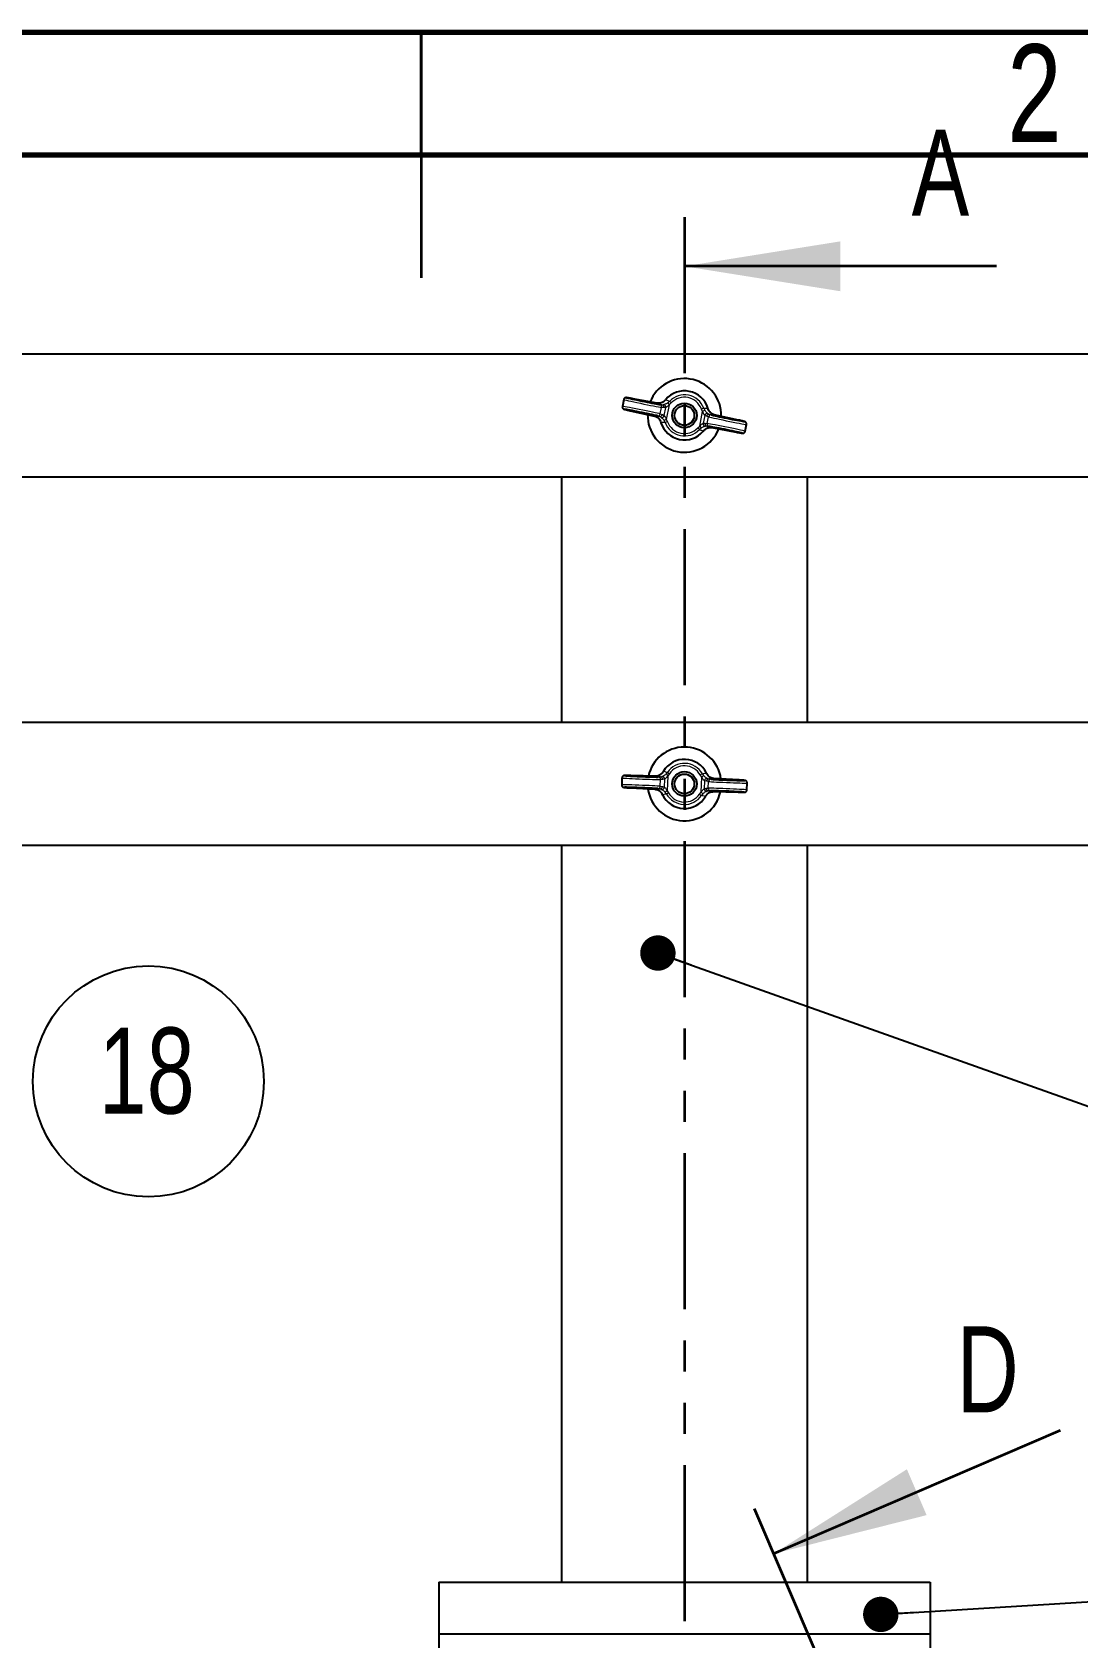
# Model space of a CAD drawing. Header units: millimetres. Extents: x 150 to 2050, y 50 to 2920.
# Drawn here: x 942 to 1367, y 2266 to 2920 of the extents above; entities that cross this region are included whole.
import ezdxf

# ---------------------------------------------------------------- set-up
doc = ezdxf.new("R2010")
doc.units = ezdxf.units.MM
doc.linetypes.add('PHANTOM', pattern=[12.7, 6.35, -1.27, 1.27, -1.27, 1.27, -1.27])
doc.layers.add('FORMAT', color=7, linetype='Continuous')
doc.styles.add('SLDTEXTSTYLE0', font='TXT', dxfattribs={"width": 0.75})
doc.dimstyles.new('SLDDIMSTYLE0', dxfattribs={"dimtxt": 0.18, "dimasz": 14.4, "dimexe": 0, "dimexo": 0.0625, "dimgap": 0, "dimtad": 0, "dimtih": 1, "dimtoh": 1, "dimdec": 0, "dimrnd": 1e-09, "dimzin": 0, "dimdsep": 46, "dimtxsty": 'Standard', "dimblk1": 'DOT', "dimblk2": 'DOT', "dimsah": 1, "dimcen": 0.09, "dimadec": 0, "dimazin": 0, "dimtfac": 14.4, "dimtdec": 0, "dimtofl": 0, "dimtmove": 0, "dimatfit": 3, "dimldrblk": 'DOT', "dimfxl": 1, "dimfrac": 2, "dimtolj": 1, "dimtzin": 0, "dimarcsym": 0})

# ---------------------------------------------------------------- blocks, each defined once
blk = doc.blocks.new('_Dot')
at = {"color": 0, "linetype": 'ByBlock', "lineweight": -2}
blk.add_line((-0.5, 0), (-1, 0), dxfattribs=at)
at = {"color": 0, "linetype": 'ByBlock', "const_width": 0.5}
blk.add_lwpolyline([(-0.25, 0, 1), (0.25, 0, 1)], format="xyb", close=True, dxfattribs=at)
blk = doc.blocks.new('SW_NOTE_0_12')
at = {"layer": 'FORMAT', "color": 0, "ltscale": 10}
blk.add_circle((25.86, 23.21), 47, dxfattribs=at)
at = {"layer": 'FORMAT', "color": 0, "ltscale": 10, "insert": (25.16, 45.12), "char_height": 35, "attachment_point": 2, "style": 'SLDTEXTSTYLE0'}
blk.add_mtext('18', dxfattribs=at)

msp = doc.modelspace()

# ---------------------------------------------------------------- linework, layer by layer
at = {"color": 7, "linetype": 'Continuous', "lineweight": 70, "ltscale": 10}
for p, q in [((150, 2920), (2050, 2920)), ((200, 2870), (2000, 2870))]:
    msp.add_line(p, q, dxfattribs=at)
at = {"color": 7, "linetype": 'Continuous', "lineweight": 35, "ltscale": 10}
for p, q in [((1100, 2920), (1100, 2820)), ((1100, 2870), (1100, 2920)), ((1334.14, 2824.67), (1207.14, 2824.67)), ((1360.02, 2350.73), (1243.35, 2300.58))]:
    msp.add_line(p, q, dxfattribs=at)
at = {"color": 7, "linetype": 'PHANTOM', "lineweight": 35, "ltscale": 10}
for p, q in [((1207.14, 2844.67), (1207.14, 2020.95)), ((1235.45, 2318.95), (1745.43, 1132.55))]:
    msp.add_line(p, q, dxfattribs=at)
at = {"color": 7, "linetype": 'Continuous', "lineweight": 25, "ltscale": 10}
for p, q in [((1491.26, 2788.97), (457.14, 2788.97)), ((1182.42, 2770.41), (1181.87, 2767.66)), ((1185.08, 2765.89), (1195, 2763.73)), ((1185.08, 2765.89), (1185.09, 2765.89)), ((1196.05, 2768.91), (1186.07, 2770.79)), ((1186.08, 2770.78), (1186.07, 2770.79)), ((1199.49, 2770.42), (1199.49, 2770.42)), ((1216.69, 2766.93), (1216.69, 2766.93)), ((1222.13, 2763.59), (1222.1, 2764.98)), ((1195, 2763.73), (1195.01, 2763.73)), ((1197.59, 2761.01), (1197.59, 2761.01)), ((1218.22, 2759.02), (1228.2, 2757.15)), ((1219.26, 2764.21), (1219.27, 2764.21)), ((1229.2, 2762.05), (1219.27, 2764.21)), ((1229.18, 2762.05), (1229.2, 2762.05)), ((1231.85, 2757.53), (1232.41, 2760.28)), ((1214.78, 2757.52), (1214.78, 2757.52)), ((1228.2, 2757.15), (1228.19, 2757.16)), ((457.14, 2738.97), (1525.43, 2738.97)), ((1157.14, 2738.97), (1157.14, 2638.97)), ((1257.14, 2738.97), (1257.14, 2638.97)), ((1957.14, 2638.97), (457.14, 2638.97)), ((1181.71, 2616.41), (1181.6, 2613.61)), ((1195.41, 2617.09), (1185.25, 2617.36)), ((1185.27, 2617.36), (1185.25, 2617.36)), ((1198.57, 2619.12), (1198.57, 2619.12)), ((1216.1, 2618.41), (1216.1, 2618.41)), ((1219.07, 2616.13), (1219.08, 2616.13)), ((1229.22, 2615.57), (1219.08, 2616.13)), ((1222, 2615.97), (1221.75, 2617.34)), ((1229.21, 2615.57), (1229.22, 2615.57)), ((1185.05, 2612.37), (1195.19, 2611.81)), ((1185.05, 2612.37), (1185.06, 2612.37)), ((1195.19, 2611.81), (1195.21, 2611.81)), ((1198.18, 2609.53), (1198.18, 2609.53)), ((1215.71, 2608.82), (1215.71, 2608.82)), ((1218.87, 2610.84), (1229.02, 2610.58)), ((1229.02, 2610.58), (1229, 2610.58)), ((1232.56, 2611.53), (1232.67, 2614.33)), ((457.14, 2588.97), (1957.14, 2588.97)), ((1157.14, 2588.97), (1157.14, 2288.97)), ((1257.14, 2588.97), (1257.14, 2288.97)), ((1107.14, 2288.97), (1107.14, 2267.97)), ((1107.14, 2288.97), (1307.14, 2288.97)), ((1307.14, 2288.97), (1307.14, 2267.97)), ((1107.14, 2267.97), (1107.14, 2246.97)), ((1107.14, 2267.97), (1307.14, 2267.97)), ((1307.14, 2267.97), (1307.14, 2246.97))]:
    msp.add_line(p, q, dxfattribs=at)
at = {"color": 8, "linetype": 'Continuous', "lineweight": 18, "ltscale": 10}
for p, q in [((1185.09, 2765.89), (1195.01, 2763.73)), ((1196.06, 2768.91), (1186.08, 2770.78)), ((1196.06, 2768.91), (1196.05, 2768.91)), ((1197.96, 2768.31), (1196.06, 2768.91)), ((1197.08, 2768.43), (1197.96, 2768.31)), ((1197.28, 2764.57), (1197.83, 2767.25)), ((1198.71, 2767.13), (1197.83, 2767.25)), ((1199.52, 2767.18), (1198.71, 2767.13)), ((1198.87, 2763.98), (1199.52, 2767.18)), ((1200.93, 2768.32), (1199.73, 2762.37)), ((1200.37, 2769.14), (1201.04, 2769.71)), ((1200.37, 2769.14), (1200.93, 2768.32)), ((1201.76, 2769.03), (1200.93, 2768.32)), ((1201.04, 2769.71), (1201.76, 2769.03)), ((1213.34, 2759.61), (1214.55, 2765.57)), ((1214.99, 2766.88), (1214.06, 2766.54)), ((1214.55, 2765.57), (1214.06, 2766.54)), ((1215.38, 2766.1), (1214.55, 2765.57)), ((1214.99, 2766.88), (1215.38, 2766.1)), ((1195.01, 2763.73), (1197, 2763.55)), ((1197, 2763.55), (1196.14, 2763.78)), ((1197.28, 2764.57), (1198.14, 2764.33)), ((1198.14, 2764.33), (1198.87, 2763.98)), ((1199.73, 2762.37), (1198.89, 2761.84)), ((1199.28, 2761.06), (1198.89, 2761.84)), ((1200.21, 2761.4), (1199.28, 2761.06)), ((1199.73, 2762.37), (1200.21, 2761.4)), ((1212.52, 2758.91), (1213.34, 2759.61)), ((1212.52, 2758.91), (1213.24, 2758.23)), ((1213.9, 2758.8), (1213.24, 2758.23)), ((1213.34, 2759.61), (1213.9, 2758.8)), ((1215.4, 2763.96), (1214.75, 2760.76)), ((1214.75, 2760.76), (1215.56, 2760.8)), ((1216.13, 2763.6), (1215.4, 2763.96)), ((1215.56, 2760.8), (1216.45, 2760.68)), ((1216.99, 2763.37), (1216.13, 2763.6)), ((1217.19, 2759.51), (1216.31, 2759.63)), ((1216.31, 2759.63), (1218.21, 2759.03)), ((1216.45, 2760.68), (1216.99, 2763.37)), ((1217.28, 2764.39), (1218.13, 2764.16)), ((1219.26, 2764.21), (1217.28, 2764.39)), ((1218.21, 2759.03), (1228.19, 2757.16)), ((1218.22, 2759.02), (1218.21, 2759.03)), ((1229.18, 2762.05), (1219.26, 2764.21)), ((1195.42, 2617.09), (1185.27, 2617.36)), ((1195.42, 2617.09), (1195.41, 2617.09)), ((1197.39, 2616.8), (1195.42, 2617.09)), ((1196.5, 2616.78), (1197.39, 2616.8)), ((1197.31, 2613), (1197.42, 2615.74)), ((1198.31, 2615.76), (1197.42, 2615.74)), ((1199.1, 2615.93), (1198.31, 2615.76)), ((1198.97, 2612.67), (1199.1, 2615.93)), ((1199.64, 2618.01), (1200.2, 2618.67)), ((1199.64, 2618.01), (1200.32, 2617.29)), ((1200.32, 2617.29), (1200.07, 2611.22)), ((1200.2, 2618.67), (1201.02, 2618.11)), ((1201.02, 2618.11), (1200.32, 2617.29)), ((1214.43, 2618.09), (1213.57, 2617.6)), ((1214.2, 2616.72), (1213.57, 2617.6)), ((1213.95, 2610.65), (1214.2, 2616.72)), ((1214.94, 2617.38), (1214.2, 2616.72)), ((1214.43, 2618.09), (1214.94, 2617.38)), ((1215.3, 2615.27), (1215.17, 2612.01)), ((1216.07, 2615.04), (1215.3, 2615.27)), ((1216.96, 2614.94), (1216.07, 2615.04)), ((1216.85, 2612.2), (1216.96, 2614.94)), ((1219.07, 2616.13), (1217.08, 2616)), ((1217.08, 2616), (1217.97, 2615.9)), ((1229.21, 2615.57), (1219.07, 2616.13)), ((1185.06, 2612.37), (1195.21, 2611.81)), ((1195.21, 2611.81), (1197.19, 2611.94)), ((1197.19, 2611.94), (1196.31, 2612.04)), ((1197.31, 2613), (1198.2, 2612.9)), ((1198.2, 2612.9), (1198.97, 2612.67)), ((1200.07, 2611.22), (1199.33, 2610.56)), ((1199.84, 2609.85), (1199.33, 2610.56)), ((1200.71, 2610.34), (1199.84, 2609.85)), ((1200.07, 2611.22), (1200.71, 2610.34)), ((1213.25, 2609.83), (1213.95, 2610.65)), ((1213.25, 2609.83), (1214.07, 2609.27)), ((1213.95, 2610.65), (1214.63, 2609.93)), ((1214.63, 2609.93), (1214.07, 2609.27)), ((1215.17, 2612.01), (1215.96, 2612.18)), ((1215.96, 2612.18), (1216.85, 2612.2)), ((1217.77, 2611.16), (1216.88, 2611.14)), ((1216.88, 2611.14), (1218.85, 2610.85)), ((1218.85, 2610.85), (1229, 2610.58)), ((1218.87, 2610.84), (1218.85, 2610.85))]:
    msp.add_line(p, q, dxfattribs=at)
at = {"color": 7, "linetype": 'Continuous', "lineweight": 25, "ltscale": 100}
for centre, radius in [((1207.14, 2763.97), 5), ((1207.14, 2763.97), 4), ((1207.14, 2613.97), 5), ((1207.14, 2613.97), 4)]:
    msp.add_circle(centre, radius, dxfattribs=at)
for centre, radius, start, end in [((1207.14, 2763.97), 15, 3.86028, 158.55493), ((1207.14, 2763.97), 10, 17.23472, 139.85558), ((1207.14, 2763.97), 15, 178.53537, 338.55493), ((1207.14, 2763.97), 10, 197.23472, 319.85558), ((1207.14, 2613.97), 15, 12.98319, 167.67783), ((1207.14, 2613.97), 10, 26.35762, 148.97848), ((1207.14, 2613.97), 15, 187.65827, 347.67783), ((1207.14, 2613.97), 10, 206.35762, 328.97848)]:
    msp.add_arc(centre, radius, start, end, dxfattribs=at)
at = {"color": 8, "linetype": 'Continuous', "lineweight": 18, "ltscale": 100}
for centre, radius, start, end in [((1207.14, 2763.97), 8.37, 20.32933, 136.76097), ((1196.86, 2767.46), 0.988, 347.86539, 77.22141), ((1197.74, 2767.34), 0.988, 347.86539, 77.22141), ((1198.53, 2767.36), 1.01, 349.5329, 90.234), ((1207.14, 2763.97), 7.39, 20.32933, 136.76097), ((1196.31, 2764.75), 0.988, 259.86888, 349.22491), ((1197.17, 2764.52), 0.988, 259.86888, 349.22491), ((1197.89, 2764.19), 1.01, 246.8563, 347.5574), ((1207.14, 2763.97), 8.37, 200.32933, 316.76097), ((1207.14, 2763.97), 7.39, 200.32933, 316.76097), ((1215.74, 2760.57), 1.01, 169.5329, 270.234), ((1216.39, 2763.75), 1.01, 66.8563, 167.5574), ((1216.53, 2760.6), 0.988, 167.86539, 257.22141), ((1217.1, 2763.42), 0.988, 79.86888, 169.22491), ((1217.41, 2760.48), 0.988, 167.86539, 257.22141), ((1217.96, 2763.19), 0.988, 79.86888, 169.22491), ((1207.14, 2613.97), 8.37, 29.45223, 145.88387), ((1207.14, 2613.97), 7.39, 29.45223, 145.88387), ((1196.44, 2615.79), 0.988, 356.98829, 86.34432), ((1197.33, 2615.81), 0.988, 356.98829, 86.34432), ((1198.1, 2615.96), 1.01, 358.6558, 99.3569), ((1216.31, 2615.22), 1.01, 75.9792, 176.6803), ((1217.06, 2615.01), 0.988, 88.99178, 178.34781), ((1217.95, 2614.91), 0.988, 88.99178, 178.34781), ((1196.32, 2613.03), 0.988, 268.99178, 358.34781), ((1197.21, 2612.93), 0.988, 268.99178, 358.34781), ((1197.97, 2612.72), 1.01, 255.9792, 356.6803), ((1207.14, 2613.97), 8.37, 209.45223, 325.88387), ((1207.14, 2613.97), 7.39, 209.45223, 325.88387), ((1216.17, 2611.98), 1.01, 178.6558, 279.3569), ((1216.95, 2612.13), 0.988, 176.98829, 266.34432), ((1217.84, 2612.15), 0.988, 176.98829, 266.34432)]:
    msp.add_arc(centre, radius, start, end, dxfattribs=at)
for centre, major_axis, start_param, end_param in [((1189.71, 2766.07), (7.84, -1.59), 0.263506, 3.141593), ((1190.26, 2768.82), (7.84, -1.59), 3.141593, 6.019679), ((1224.01, 2759.12), (7.84, -1.59), 6.282496, 9.161272), ((1224.57, 2761.87), (7.84, -1.59), 3.405099, 6.283605), ((1189.71, 2616.08), (7.99, -0.33), 3.141593, 6.019679), ((1224.68, 2614.66), (7.99, -0.33), 3.405099, 6.283605), ((1189.59, 2613.28), (7.99, -0.33), 0.263506, 3.141593), ((1224.56, 2611.86), (7.99, -0.33), 6.282496, 9.161272)]:
    msp.add_ellipse(centre, major_axis=major_axis, ratio=0.015273, start_param=start_param, end_param=end_param, dxfattribs=at)
at = {"color": 7, "linetype": 'Continuous', "lineweight": 25, "ltscale": 100}
for centre, major_axis, start_param, end_param in [((1189.51, 2765.09), (6.86, -1.39), 0.263506, 4.016433), ((1190.46, 2769.8), (6.86, -1.39), 2.266752, 6.019679), ((1223.81, 2758.14), (6.86, -1.39), 5.408345, 9.161272), ((1224.76, 2762.85), (6.86, -1.39), 3.405099, 7.158026), ((1189.75, 2617.08), (6.99, -0.28), 2.266752, 6.019679), ((1224.72, 2615.66), (6.99, -0.28), 3.405099, 7.158026), ((1189.55, 2612.28), (6.99, -0.28), 0.263506, 4.016433), ((1224.52, 2610.86), (6.99, -0.28), 5.408345, 9.161272)]:
    msp.add_ellipse(centre, major_axis=major_axis, ratio=0.017455, start_param=start_param, end_param=end_param, dxfattribs=at)
at = {"color": 7, "linetype": 'Continuous', "lineweight": 25, "ltscale": 10}
for points, knots in [([(1181.87, 2767.65), (1181.86, 2767.53), (1181.83, 2767.32), (1181.93, 2767.03), (1182.07, 2766.82), (1182.22, 2766.67), (1182.34, 2766.59), (1182.44, 2766.54), (1182.54, 2766.5), (1182.67, 2766.45), (1182.92, 2766.38), (1183.47, 2766.25), (1184.23, 2766.08), (1184.84, 2765.94), (1185.08, 2765.89)], [0, 0, 0, 0, 0.047982, 0.09047, 0.126077, 0.156601, 0.18186, 0.204971, 0.235682, 0.297644, 0.446872, 0.649374, 0.863463, 1, 1, 1, 1]), ([(1186.07, 2770.79), (1185.88, 2770.82), (1185.32, 2770.93), (1184.56, 2771.06), (1183.88, 2771.17), (1183.63, 2771.21), (1183.41, 2771.22), (1183.21, 2771.2), (1183, 2771.14), (1182.75, 2770.99), (1182.53, 2770.75), (1182.46, 2770.53), (1182.43, 2770.42)], [0, 0, 0, 0, 0.108971, 0.317864, 0.528103, 0.74373, 0.803229, 0.830578, 0.863098, 0.905376, 0.95307, 1, 1, 1, 1]), ([(1199.49, 2770.41), (1199.21, 2770.1), (1198.58, 2769.39), (1197.36, 2768.84), (1196.5, 2768.89), (1196.06, 2768.91)], [0, 0, 0, 0, 0.279193, 0.628993, 1, 1, 1, 1]), ([(1199.49, 2770.42), (1199.49, 2770.42), (1199.49, 2770.41), (1199.49, 2770.41), (1199.49, 2770.41)], [0, 0, 0, 0, 0.054274, 1, 1, 1, 1]), ([(1216.69, 2766.92), (1216.69, 2766.93), (1216.69, 2766.93), (1216.69, 2766.93), (1216.69, 2766.93)], [0, 0, 0, 0, 0.945726, 1, 1, 1, 1]), ([(1219.26, 2764.21), (1218.81, 2764.38), (1217.92, 2764.71), (1217.05, 2765.78), (1216.78, 2766.64), (1216.69, 2766.92)], [0, 0, 0, 0, 0.401184, 0.804193, 1, 1, 1, 1]), ([(1195.01, 2763.73), (1195.46, 2763.56), (1196.36, 2763.23), (1197.23, 2762.16), (1197.5, 2761.3), (1197.58, 2761.01)], [0, 0, 0, 0, 0.4011837, 0.8041926, 1, 1, 1, 1]), ([(1197.58, 2761.01), (1197.58, 2761.01), (1197.58, 2761.01), (1197.59, 2761.01), (1197.59, 2761.01)], [0, 0, 0, 0, 0.9457257, 1, 1, 1, 1]), ([(1214.78, 2757.53), (1215.06, 2757.84), (1215.69, 2758.55), (1216.92, 2759.1), (1217.77, 2759.05), (1218.21, 2759.03)], [0, 0, 0, 0, 0.279193, 0.628993, 1, 1, 1, 1]), ([(1232.4, 2760.29), (1232.41, 2760.4), (1232.44, 2760.62), (1232.34, 2760.91), (1232.2, 2761.12), (1232.05, 2761.27), (1231.93, 2761.35), (1231.83, 2761.4), (1231.73, 2761.44), (1231.6, 2761.49), (1231.35, 2761.55), (1230.8, 2761.69), (1230.04, 2761.86), (1229.43, 2762), (1229.2, 2762.05)], [0, 0, 0, 0, 0.047982, 0.09047, 0.126077, 0.156601, 0.18186, 0.204971, 0.235682, 0.297644, 0.446872, 0.649374, 0.863463, 1, 1, 1, 1]), ([(1214.78, 2757.52), (1214.78, 2757.52), (1214.78, 2757.52), (1214.78, 2757.53), (1214.78, 2757.53)], [0, 0, 0, 0, 0.0542743, 1, 1, 1, 1]), ([(1228.2, 2757.15), (1228.4, 2757.12), (1228.95, 2757.01), (1229.71, 2756.88), (1230.39, 2756.77), (1230.65, 2756.73), (1230.87, 2756.72), (1231.06, 2756.74), (1231.27, 2756.8), (1231.52, 2756.95), (1231.74, 2757.19), (1231.81, 2757.41), (1231.84, 2757.52)], [0, 0, 0, 0, 0.108971, 0.317864, 0.528103, 0.74373, 0.803229, 0.830578, 0.863098, 0.905376, 0.95307, 1, 1, 1, 1]), ([(1185.25, 2617.36), (1185.06, 2617.36), (1184.49, 2617.38), (1183.72, 2617.39), (1183.04, 2617.39), (1182.78, 2617.39), (1182.56, 2617.37), (1182.37, 2617.32), (1182.17, 2617.22), (1181.95, 2617.04), (1181.77, 2616.76), (1181.74, 2616.53), (1181.72, 2616.42)], [0, 0, 0, 0, 0.108971, 0.317864, 0.528103, 0.74373, 0.803229, 0.830578, 0.863098, 0.905376, 0.95307, 1, 1, 1, 1]), ([(1198.56, 2619.12), (1198.34, 2618.76), (1197.83, 2617.97), (1196.71, 2617.23), (1195.86, 2617.14), (1195.42, 2617.09)], [0, 0, 0, 0, 0.279193, 0.628993, 1, 1, 1, 1]), ([(1198.57, 2619.12), (1198.57, 2619.12), (1198.57, 2619.12), (1198.56, 2619.12), (1198.56, 2619.12)], [0, 0, 0, 0, 0.054274, 1, 1, 1, 1]), ([(1216.1, 2618.4), (1216.1, 2618.4), (1216.1, 2618.41), (1216.1, 2618.41), (1216.1, 2618.41)], [0, 0, 0, 0, 0.945726, 1, 1, 1, 1]), ([(1219.07, 2616.13), (1218.6, 2616.22), (1217.66, 2616.41), (1216.63, 2617.33), (1216.23, 2618.14), (1216.1, 2618.4)], [0, 0, 0, 0, 0.401184, 0.804193, 1, 1, 1, 1]), ([(1232.66, 2614.34), (1232.66, 2614.46), (1232.65, 2614.67), (1232.51, 2614.95), (1232.34, 2615.13), (1232.17, 2615.25), (1232.03, 2615.31), (1231.93, 2615.35), (1231.82, 2615.37), (1231.68, 2615.4), (1231.43, 2615.42), (1230.86, 2615.47), (1230.09, 2615.52), (1229.46, 2615.56), (1229.22, 2615.57)], [0, 0, 0, 0, 0.047982, 0.09047, 0.126077, 0.156601, 0.18186, 0.204971, 0.235682, 0.297644, 0.446872, 0.649374, 0.863463, 1, 1, 1, 1]), ([(1181.61, 2613.6), (1181.61, 2613.48), (1181.62, 2613.26), (1181.76, 2612.99), (1181.93, 2612.8), (1182.1, 2612.69), (1182.24, 2612.62), (1182.35, 2612.59), (1182.45, 2612.57), (1182.59, 2612.54), (1182.85, 2612.51), (1183.41, 2612.47), (1184.19, 2612.42), (1184.81, 2612.38), (1185.05, 2612.37)], [0, 0, 0, 0, 0.0479818, 0.0904697, 0.1260771, 0.156601, 0.1818602, 0.2049711, 0.2356815, 0.2976439, 0.4468718, 0.6493737, 0.8634626, 1, 1, 1, 1]), ([(1195.21, 2611.81), (1195.67, 2611.72), (1196.61, 2611.53), (1197.64, 2610.61), (1198.04, 2609.8), (1198.17, 2609.54)], [0, 0, 0, 0, 0.401184, 0.804193, 1, 1, 1, 1]), ([(1198.17, 2609.54), (1198.17, 2609.54), (1198.17, 2609.53), (1198.18, 2609.53), (1198.18, 2609.53)], [0, 0, 0, 0, 0.945726, 1, 1, 1, 1]), ([(1215.71, 2608.82), (1215.94, 2609.18), (1216.45, 2609.97), (1217.56, 2610.71), (1218.41, 2610.8), (1218.85, 2610.85)], [0, 0, 0, 0, 0.2791931, 0.6289928, 1, 1, 1, 1]), ([(1215.71, 2608.82), (1215.71, 2608.82), (1215.71, 2608.82), (1215.71, 2608.82), (1215.71, 2608.82)], [0, 0, 0, 0, 0.0542743, 1, 1, 1, 1]), ([(1229.02, 2610.58), (1229.21, 2610.57), (1229.78, 2610.56), (1230.55, 2610.55), (1231.24, 2610.54), (1231.5, 2610.55), (1231.72, 2610.57), (1231.9, 2610.62), (1232.1, 2610.72), (1232.32, 2610.9), (1232.51, 2611.18), (1232.54, 2611.4), (1232.55, 2611.52)], [0, 0, 0, 0, 0.1089714, 0.3178645, 0.5281027, 0.74373, 0.8032286, 0.8305776, 0.8630977, 0.9053761, 0.9530697, 1, 1, 1, 1])]:
    msp.add_open_spline(points, degree=3, knots=knots, dxfattribs=at)
at = {"color": 8, "linetype": 'Continuous', "lineweight": 18, "ltscale": 10}
for points, knots in [([(1197.96, 2768.31), (1198.09, 2768.3), (1198.27, 2768.3), (1198.46, 2768.35), (1198.52, 2768.37)], [0, 0, 0, 0, 0.685002, 1, 1, 1, 1]), ([(1198.52, 2768.37), (1198.59, 2768.39), (1198.72, 2768.42), (1199.16, 2768.54), (1199.69, 2768.75), (1200.1, 2768.96), (1200.32, 2769.11), (1200.37, 2769.14)], [0, 0, 0, 0, 0.250533, 0.502667, 0.720928, 0.927461, 1, 1, 1, 1]), ([(1199.49, 2770.41), (1199.85, 2770.25), (1200.37, 2770.02), (1200.89, 2769.78), (1201.04, 2769.71)], [0, 0, 0, 0, 0.7094083, 1, 1, 1, 1]), ([(1200.93, 2768.32), (1200.74, 2768.11), (1200.44, 2767.77), (1199.99, 2767.44), (1199.68, 2767.26), (1199.57, 2767.21), (1199.52, 2767.18)], [0, 0, 0, 0, 0.397548, 0.618956, 0.806457, 1, 1, 1, 1]), ([(1215.4, 2763.96), (1215.37, 2764), (1215.3, 2764.09), (1215.09, 2764.35), (1214.82, 2764.8), (1214.64, 2765.25), (1214.56, 2765.54), (1214.55, 2765.57)], [0, 0, 0, 0, 0.175097, 0.349896, 0.584012, 0.956468, 1, 1, 1, 1]), ([(1214.99, 2766.88), (1215.35, 2766.89), (1215.92, 2766.91), (1216.48, 2766.92), (1216.69, 2766.92)], [0, 0, 0, 0, 0.633346, 1, 1, 1, 1]), ([(1215.38, 2766.1), (1215.51, 2765.91), (1215.76, 2765.56), (1216.17, 2765.16), (1216.5, 2764.88), (1216.7, 2764.74), (1216.76, 2764.69), (1216.78, 2764.67)], [0, 0, 0, 0, 0.248699, 0.457464, 0.666427, 0.875589, 1, 1, 1, 1]), ([(1197.49, 2763.27), (1197.38, 2763.35), (1197.22, 2763.47), (1197.05, 2763.53), (1197, 2763.55)], [0, 0, 0, 0, 0.685027, 1, 1, 1, 1]), ([(1198.89, 2761.84), (1198.76, 2762.03), (1198.51, 2762.37), (1198.1, 2762.78), (1197.77, 2763.06), (1197.57, 2763.2), (1197.51, 2763.25), (1197.49, 2763.27)], [0, 0, 0, 0, 0.248699, 0.457464, 0.666427, 0.875589, 1, 1, 1, 1]), ([(1199.28, 2761.06), (1198.92, 2761.05), (1198.36, 2761.03), (1197.79, 2761.02), (1197.58, 2761.01)], [0, 0, 0, 0, 0.633346, 1, 1, 1, 1]), ([(1198.87, 2763.98), (1198.9, 2763.93), (1198.97, 2763.85), (1199.18, 2763.59), (1199.45, 2763.13), (1199.63, 2762.69), (1199.72, 2762.4), (1199.73, 2762.37)], [0, 0, 0, 0, 0.175097, 0.349896, 0.584012, 0.956468, 1, 1, 1, 1]), ([(1213.34, 2759.61), (1213.53, 2759.83), (1213.84, 2760.17), (1214.28, 2760.5), (1214.59, 2760.67), (1214.7, 2760.73), (1214.75, 2760.76)], [0, 0, 0, 0, 0.397548, 0.618956, 0.806457, 1, 1, 1, 1]), ([(1215.75, 2759.57), (1215.68, 2759.55), (1215.55, 2759.52), (1215.11, 2759.4), (1214.58, 2759.19), (1214.17, 2758.97), (1213.96, 2758.83), (1213.9, 2758.8)], [0, 0, 0, 0, 0.2505328, 0.5026667, 0.7209284, 0.9274614, 1, 1, 1, 1]), ([(1216.31, 2759.63), (1216.19, 2759.64), (1216, 2759.64), (1215.81, 2759.59), (1215.75, 2759.57)], [0, 0, 0, 0, 0.685002, 1, 1, 1, 1]), ([(1216.78, 2764.67), (1216.89, 2764.59), (1217.05, 2764.47), (1217.22, 2764.41), (1217.28, 2764.39)], [0, 0, 0, 0, 0.6850271, 1, 1, 1, 1]), ([(1214.78, 2757.53), (1214.42, 2757.69), (1213.9, 2757.92), (1213.39, 2758.16), (1213.24, 2758.23)], [0, 0, 0, 0, 0.709408, 1, 1, 1, 1]), ([(1197.39, 2616.8), (1197.51, 2616.81), (1197.69, 2616.84), (1197.88, 2616.92), (1197.94, 2616.95)], [0, 0, 0, 0, 0.685002, 1, 1, 1, 1]), ([(1197.94, 2616.95), (1198, 2616.98), (1198.12, 2617.03), (1198.54, 2617.22), (1199.03, 2617.51), (1199.4, 2617.79), (1199.59, 2617.96), (1199.64, 2618.01)], [0, 0, 0, 0, 0.250533, 0.502667, 0.720928, 0.927461, 1, 1, 1, 1]), ([(1198.56, 2619.12), (1198.95, 2619.01), (1199.5, 2618.87), (1200.04, 2618.71), (1200.2, 2618.67)], [0, 0, 0, 0, 0.7094083, 1, 1, 1, 1]), ([(1200.32, 2617.29), (1200.16, 2617.04), (1199.92, 2616.66), (1199.53, 2616.27), (1199.25, 2616.04), (1199.16, 2615.97), (1199.1, 2615.93)], [0, 0, 0, 0, 0.397548, 0.618956, 0.806457, 1, 1, 1, 1]), ([(1215.3, 2615.27), (1215.26, 2615.31), (1215.18, 2615.38), (1214.93, 2615.61), (1214.59, 2616.01), (1214.35, 2616.42), (1214.21, 2616.69), (1214.2, 2616.72)], [0, 0, 0, 0, 0.175097, 0.349896, 0.584012, 0.956468, 1, 1, 1, 1]), ([(1214.43, 2618.09), (1214.78, 2618.16), (1215.34, 2618.27), (1215.9, 2618.37), (1216.1, 2618.4)], [0, 0, 0, 0, 0.633346, 1, 1, 1, 1]), ([(1214.94, 2617.38), (1215.1, 2617.22), (1215.4, 2616.91), (1215.87, 2616.57), (1216.24, 2616.36), (1216.46, 2616.24), (1216.52, 2616.21), (1216.55, 2616.19)], [0, 0, 0, 0, 0.248699, 0.457464, 0.666427, 0.875589, 1, 1, 1, 1]), ([(1216.55, 2616.19), (1216.67, 2616.13), (1216.84, 2616.04), (1217.02, 2616), (1217.08, 2616)], [0, 0, 0, 0, 0.6850271, 1, 1, 1, 1]), ([(1197.72, 2611.75), (1197.6, 2611.81), (1197.43, 2611.9), (1197.25, 2611.93), (1197.19, 2611.94)], [0, 0, 0, 0, 0.685027, 1, 1, 1, 1]), ([(1199.33, 2610.56), (1199.17, 2610.72), (1198.87, 2611.03), (1198.4, 2611.37), (1198.04, 2611.58), (1197.82, 2611.69), (1197.75, 2611.73), (1197.72, 2611.75)], [0, 0, 0, 0, 0.248699, 0.457464, 0.666427, 0.875589, 1, 1, 1, 1]), ([(1199.84, 2609.85), (1199.49, 2609.78), (1198.93, 2609.67), (1198.38, 2609.57), (1198.17, 2609.54)], [0, 0, 0, 0, 0.633346, 1, 1, 1, 1]), ([(1198.97, 2612.67), (1199.01, 2612.63), (1199.1, 2612.56), (1199.34, 2612.33), (1199.68, 2611.93), (1199.93, 2611.52), (1200.06, 2611.25), (1200.07, 2611.22)], [0, 0, 0, 0, 0.175097, 0.349896, 0.584012, 0.956468, 1, 1, 1, 1]), ([(1213.95, 2610.65), (1214.11, 2610.9), (1214.35, 2611.28), (1214.74, 2611.67), (1215.02, 2611.9), (1215.12, 2611.97), (1215.17, 2612.01)], [0, 0, 0, 0, 0.397548, 0.618956, 0.806457, 1, 1, 1, 1]), ([(1215.71, 2608.82), (1215.32, 2608.93), (1214.78, 2609.07), (1214.23, 2609.23), (1214.07, 2609.27)], [0, 0, 0, 0, 0.709408, 1, 1, 1, 1]), ([(1216.34, 2610.99), (1216.27, 2610.96), (1216.15, 2610.91), (1215.73, 2610.72), (1215.24, 2610.43), (1214.87, 2610.15), (1214.68, 2609.98), (1214.63, 2609.93)], [0, 0, 0, 0, 0.250533, 0.502667, 0.720928, 0.927461, 1, 1, 1, 1]), ([(1216.88, 2611.14), (1216.76, 2611.13), (1216.58, 2611.1), (1216.39, 2611.02), (1216.34, 2610.99)], [0, 0, 0, 0, 0.685002, 1, 1, 1, 1])]:
    msp.add_open_spline(points, degree=3, knots=knots, dxfattribs=at)
at = {"color": 7, "linetype": 'Continuous', "lineweight": 35, "ltscale": 10}
for points in [[(1207.14, 2824.67), (1270.64, 2814.51), (1270.64, 2834.83)], [(1243.35, 2300.58), (1305.7, 2316.32), (1297.67, 2334.99)]]:
    msp.add_solid(points, dxfattribs=at)

# ---------------------------------------------------------------- block references
at = {"layer": 'FORMAT', "ltscale": 10}
msp.add_blockref('SW_NOTE_0_12', (963.11, 2469.66), dxfattribs=at)

# ---------------------------------------------------------------- texts
at = {"color": 7, "linetype": 'Continuous', "lineweight": 0, "ltscale": 10, "insert": (1349.6, 2915.02), "char_height": 39.69, "attachment_point": 2, "style": 'SLDTEXTSTYLE0'}
msp.add_mtext('2', dxfattribs=at)
at = {"color": 7, "linetype": 'Continuous', "ltscale": 10, "char_height": 35, "attachment_point": 1, "style": 'SLDTEXTSTYLE0'}
for s, insert in [('A', (1299.62, 2880.33)), ('D', (1317.85, 2393.18))]:
    msp.add_mtext(s, dxfattribs=dict(at, insert=insert))

# ---------------------------------------------------------------- leaders
at = {"layer": 'FORMAT', "ltscale": 10}
for points in [[(1196.34, 2545.13), (1539.9, 2422.83)], [(1287.05, 2275.9), (1565.84, 2293.13)]]:
    msp.add_leader(points, dimstyle='SLDDIMSTYLE0', dxfattribs=at)

doc.saveas('drawing.dxf')
